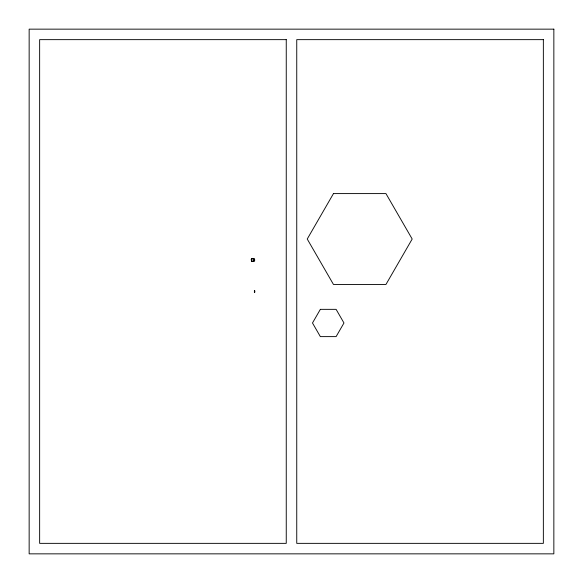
<?xml version="1.0" encoding="UTF-8"?>
<svg xmlns="http://www.w3.org/2000/svg" width="583" height="583" viewBox="0 0 583 583"><rect width="100%" height="100%" fill="white"/><g stroke="black" fill="none" stroke-linecap="round" stroke-linejoin="round"><path stroke-width="0.87" d="M254.764 290.647L254.764 292.396M254.749 259.909L254.392 259.814M254.589 259.967L254.501 260.441L254.603 259.814M254.494 259.836L254.392 260.222M254.742 260.229L254.596 259.916M254.093 258.969L254.181 261.067L251.477 261.067L251.572 258.969M254.093 261.067L254.443 259.231M254.764 291.456L254.414 291.464M251.477 258.969L254.181 258.969M251.215 259.231L251.572 261.067M254.392 290.574L254.392 292.389M254.399 260.361A1.574 1.574 0 0 1 251.98 261.25A1.574 1.574 0 0 1 251.98 258.67A1.574 1.574 0 0 1 254.399 259.552M333.476 193.592L307.241 239.03L333.476 284.468L385.946 284.468L412.181 239.03L385.946 193.592L333.476 193.592M320.358 309.347L312.488 322.982L320.358 336.617L336.099 336.617L343.97 322.982L336.099 309.347L320.358 309.347M553.85 29.15L29.15 29.15L29.15 553.85L553.85 553.85L553.85 29.15M286.253 39.644L39.644 39.644L39.644 543.356L286.253 543.356L286.253 39.644M543.356 39.644L296.747 39.644L296.747 543.356L543.356 543.356L543.356 39.644"/></g></svg>
